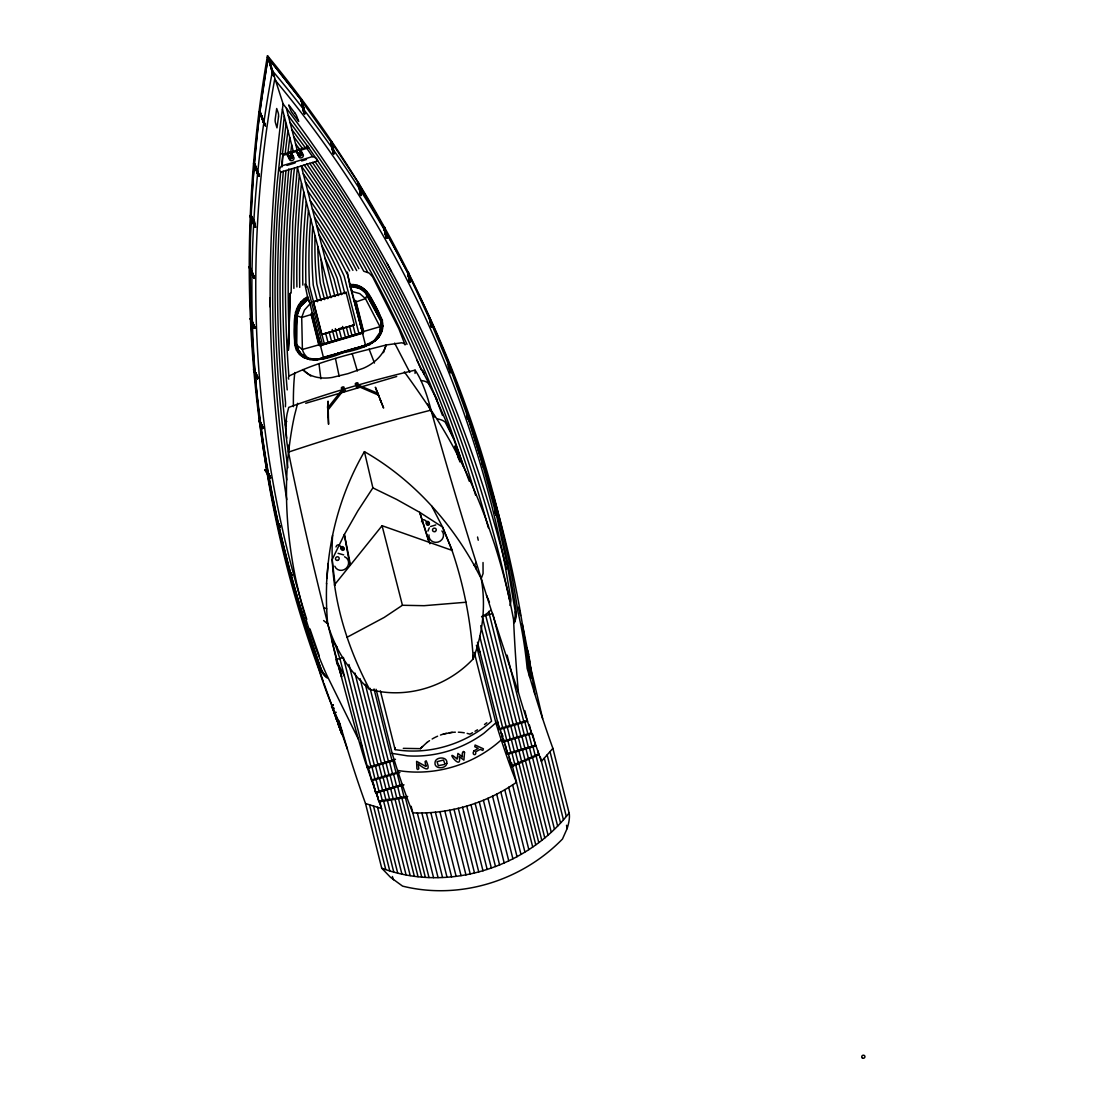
<?xml version="1.0" encoding="UTF-8"?>
<svg xmlns="http://www.w3.org/2000/svg" width="1114" height="1114" viewBox="0 0 1114 1114"><rect width="100%" height="100%" fill="white"/><g stroke="black" fill="none" stroke-linecap="round" stroke-linejoin="round"><path stroke-width="1.5" d="M347.345 272.136L349.601 284.432L353.625 284.599L353.82 286.911L360.323 288.749L365.225 292.62L381.016 321.319L379.846 334.13M258.211 175.594C258.754 174.452 260.634 177.92 258.211 175.594L254.34 163.897L258.838 174.94M291.91 575.13C285.198 564.631 295.488 583.054 290.03 571.844M322.517 344.867L307.561 286.785L304.86 284.084L307.548 296.825C290.294 305.765 294.75 328.059 294.639 343.753C298.524 367.592 327.781 359.321 343.001 352.72C359.989 349.573 389.622 341.344 381.461 318.186C373.747 306.642 370.6 286.187 353.625 284.599M370.14 344.532C357.664 347.345 338.21 352.344 326.653 357.761M415.062 373.413L415.09 370.154C373.301 379.971 329.034 392.782 288.721 407.39L287.189 413.405A134.905 57.775 58.4 0 0 288.484 452.103A294.124 183.281 73.3 0 0 296.435 582.302L300.933 601.282A294.124 183.281 73.3 0 0 326.639 674.806A294.124 1.601 63.7 0 0 358.457 739.32A98.046 8.564 73.6 0 0 365.448 762.366L381.517 808.499L365.517 803.542A132.357 11.558 73.6 0 1 347.401 749.137A1421.589 1277.02 -26.7 0 1 336.484 717.221M369.611 343.669L359.432 347.095L359.53 348.055M288.192 349.239L289.167 320.386L288.331 350.256L290.211 293.372L289.111 304.999M288.331 350.256L290.211 293.372M481.22 578.598L474.16 565.244A285.198 238.354 74.2 0 0 431.745 506.09A285.17 238.34 74.2 0 0 364.417 451.643A285.17 261.943 72.8 0 0 332.599 535.291C329.062 588.958 344.727 642.207 369.57 689.343A98.046 88.493 -27 0 0 473.269 658.806A196.078 162.95 -23.9 0 0 481.22 578.598L483.072 573.543L483.03 562.514M327.056 677.785L327.056 677.785A24.508 23.004 -30.2 0 1 320.261 669.486C248.338 474.341 231.628 260.286 267.499 55.7C398.436 214.278 485.189 408.49 516.255 611.767A24.508 23.004 -30.2 0 1 514.459 622.587L514.459 622.587M267.43 57.385C269.268 60.852 268.488 54.892 267.792 59.724C232.673 262.974 249.842 475.441 321.194 669.222A24.508 23.004 -30.2 0 0 327.293 677.646A24.508 23.297 -31.9 0 1 321.097 669.027A1323.557 1227.614 -29 0 1 259.896 111.233L267.973 57.705L267.499 55.7M315.025 235.667L314.97 237.714A441.186 408.699 -28.9 0 0 316.808 284.07L321.083 300.655M285.421 406.763L285.56 402.822M531.016 674.75L531.35 677.869L530.027 669.723L532.297 678.816L531.113 674.847M530.905 674.012L531.684 674.75L528.941 661.744L530.431 665.991L529.61 663.011L530.083 669.723M495.772 514.529C493.084 506.814 499.211 513.972 496.05 514.891C495.465 508.694 494.574 513.54 496.733 514.376M327.613 406.875L328.045 401.151L328.56 424.281L327.613 406.875L328.143 410.996M281.369 153.635L282.886 154.345L306.225 147.48L312.505 156.587A3.927 1.142 23.1 0 1 316.585 158.648L317.741 160.903L297.382 167.17L312.672 226.518L312.449 230.835A490.202 454.108 -28.9 0 0 313.257 285.114L317.532 301.713M333.016 153.078L331.499 141.506C334.534 145.669 333.17 158.773 333.949 152.841M333.963 153.064L331.512 141.589M360.323 288.749L360.992 286.785M409.618 281.717C412.946 284.07 402.753 257.696 410.565 281.48M315.791 360.212C334.896 351.829 363.275 351.063 379.345 336.484M450.376 372.146C446.853 360.212 451.63 365.81 451.128 372.438C447.48 356.842 446.491 367.62 451.254 371.811M288.777 168.91L285.073 214.278A1303.951 1207.938 -28.9 0 0 287.217 389.9M326.486 583.917L328.157 563.447M285.964 170.526L282.538 211.757A1323.557 1226.096 -28.9 0 0 285.518 402.293M312.505 156.587L281.633 165.916L282.107 166.849L282.886 154.345L281.633 165.916A3.927 1.546 -53.3 0 0 279.517 169.829L280.672 172.085L277.762 206.772A1392.18 1289.678 -28.9 0 0 287.885 467.741M283.318 171.305L280.157 209.265A1357.869 1257.887 -28.9 0 0 286.758 438.178M253.449 277.261L249.258 266.956C264.185 301.309 239.607 244.551 254.27 277.163M305.013 623.158C307.436 623.756 301.407 618.521 305.737 622.517M308.453 210.184L308.355 211.131A686.294 635.76 -28.9 0 0 306.016 287.245M299.387 174.94L298.942 179.298A1176.495 1089.868 -28.9 0 0 293.887 288.387M306.28 201.773L306.099 203.556A784.326 726.579 -28.9 0 0 302.827 285.1M476.068 568.836L476.249 567.012M301.504 183.169L301.142 186.72A980.417 908.23 -28.9 0 0 296.895 286.939M303.788 192.095L303.509 194.797A882.372 817.398 -28.9 0 0 299.708 287.384M284.307 116.343L277.149 183.406A1421.589 1316.929 -28.9 0 0 286.744 479.939M294.472 168.019L293.692 174.675A1264.724 1171.608 -28.9 0 0 288.888 327.516M290.838 151.713L291.659 144.904M291.576 168.882L291.227 171.779A1284.345 1189.78 -28.9 0 0 288.846 375.683M409.952 276.885A1274.527 1173.432 -33.5 0 0 272.484 70.878L283.123 103.908C271.983 184.729 267.931 266.511 271.301 348.041A1470.619 1362.338 -28.9 0 0 286.771 499.629M282.427 154.024L286.117 123.389M285.184 153.426L287.941 130.505M288.011 152.228L289.779 137.635M483.741 466.195C481.749 468.047 485.732 462.199 481.902 461.99L495.298 511.535L496.231 511.27M256.986 378.189C261.219 381.461 246.5 356.814 257.877 377.883M360.337 194.309C364.125 202.581 354.043 165.708 361.284 194.365L359.181 184.158L360.393 194.644L358.638 184.562M340.466 729.879L341.928 734.474L340.703 730.603M253.644 163.507L253.505 163.549M250.316 215.378L250.163 215.42M254.438 226.142L250.998 215.768L255.371 225.891L255.009 227.089L255.844 227.061L254.438 226.142L250.747 216.102L254.479 226.253L250.789 216.255M254.173 328.212L250.525 318.52L254.995 327.697L254.103 328.115L250.399 318.646M251.012 318.869L254.939 328.157L250.511 319.091M257.933 378.231L254.243 369.973M300.78 99.425L268.056 57.886L272.944 74.694L273.515 73.997L272.944 74.694M301.253 100.302L304.735 113.168L301.56 99.8L303.899 113.127L305.111 113.781L304.456 114.296L301.88 100.023L304.818 112.946M267.165 472.155C279.057 492.708 254.076 453.927 270.479 477.433M279.948 526.964C278.319 524.346 274.74 517.258 280.101 526.518M384.678 227.298L383.745 227.576L386.266 238.145L384.511 227.27L386.725 238.285L383.87 227.451L357.97 183.671L358.764 183.434L330.496 140.573M305.668 623.241L304.484 620.916L305.877 622.712M449.137 365.684C453.106 386.753 446.352 350.743 451.323 372.146M467.685 418.975L466.933 413.071L468.59 418.641L467.657 418.864L468.562 418.53L467.267 413.141M482.808 462.032L482.78 466.279L482.39 461.725L483.379 465.777M294.862 315.889L296.463 315.61L298.232 309.107L302.145 303.175L308.021 298.468L307.548 296.825L310.165 303.927L308.021 298.468M264.338 124.712L265.285 124.545L264.352 124.824L259.896 112.068L265.271 124.782M274.253 75.557L273.417 75.919M528.259 653.584C525.905 655.116 530.891 658.889 528.245 655.798C530.543 654.141 525.683 650.701 528.259 653.584L526.337 654.113M315.986 359.14C291.005 360.95 294.834 332.125 296.101 315.61L299.638 305.835L307.896 298.051L308.272 299.206L300.529 306.517L297.02 315.749L296.742 345.089L298.246 349.726L301.156 353.792L305.306 356.786L304.011 357.719M337.264 721.552L336.888 719.923M383.091 325.734C380.361 325.483 378.788 332.32 382.005 331.276M322.169 359.237L322.002 358.151L326.597 356.814M431.034 326.444C434.279 329.382 425.2 305.417 431.967 326.207M506.578 563.294C508.304 565.174 505.547 558.017 507.538 563.211L507.218 561.372L507.511 563.447M357.469 285.393L357.218 287.523M254.103 328.115L254.995 327.697M304.289 113.363L301.852 99.954L304.721 112.611M262.152 428.041C266.302 431.981 252.906 409.437 263.071 427.873L259.924 421.162M363.108 290.35L364.111 288.763M427.943 531.086L429.294 527.813M297.661 403.282L294.583 415.271A147.062 31.011 89.9 0 0 289.543 444.402L288.484 452.103A441.186 44.295 75.2 0 0 319.69 591.59L331.986 640.787A73.524 9.942 79.6 0 0 336.776 660.56M343.001 352.72L343.07 351.954M531.378 673.886L529.902 666.84L530.055 669.667M291.812 574.796L291.046 575.395M289.264 298.942L290.113 296.421M309.595 359.697L310.305 358.583L316.139 359.056M394.969 747.633L395.122 749.611C429.475 755.236 465.513 744.11 491.553 721.204L474.299 652.4M381.016 321.319L382.548 320.233M383.481 352.637L386.112 345.006L401.611 342.792A10.778 4.372 -14.2 0 1 405.078 344.894L398.868 328.825L372.647 276.913L369.249 273.125L363.763 271.217A1176.495 1089.868 -28.9 0 0 305.765 177.279L303.259 173.714M425.715 766.362L425.116 761.489L426.189 760.806C431.271 771.974 425.729 770.122 418.223 763.939L418.822 768.757L417.834 769.523L416.914 768.869L416.594 761.322L425.715 766.362L426.189 765.304M410.732 278.416A1274.527 1173.432 -33.5 0 1 518.01 612.046A156.433 53.556 85.7 0 1 527.145 668.414L534.776 693.938A132.357 11.558 73.6 0 0 552.892 748.357L569.115 813.025A19.606 6.503 -69.5 0 1 567.096 828.635L562.473 839.023A156.865 141.589 -27 0 1 402.572 886.117L390.499 877.303L381.74 868.224L365.517 803.542M262.25 428.375L259.353 421.496L263.085 428.222M289.682 572.387L291.882 575.242M467.755 419.073L467.351 413.28M365.225 292.62L366.715 291.227M254.452 225.905C259.019 224.29 242.504 203.194 254.646 226.421M474.258 565.397L476.138 562.459M375.293 341.009L374.332 340.397L380.723 331.262L381.768 326.054L381.253 320.916L365.74 291.896L360.504 287.844L349.949 285.671L349.601 284.432L362.482 332.501L320.331 344.867A1.476 1.323 -27 0 1 319.815 344.602L302.395 349.448L296.742 345.089L294.653 344.964M382.965 326.291L381.601 326.207M387.073 237.616L386.182 237.7L383.884 227.367M312.561 313.925L320.428 344.88L312.254 314.427A1.476 1.323 -27 0 1 312.561 313.925L312.254 312.839A1.476 1.323 -27 0 0 311.168 314.552L301.713 317.462L296.463 315.61M364.417 451.643L372.884 487.876L357.859 510.853L344.351 534.525L332.125 559.646L335.203 585.323M528.217 652.79L526.922 648.056L527.674 652.219M334.381 585.003L382.074 525.711L452.006 550.358C463.939 585.379 470.944 621.891 473.269 658.806L472.963 655.366M328.003 409.966L342.931 391M327.753 407.905L342.388 389.454M259.729 112.611L264.464 125.019L260.3 112.277M272.679 74.039L273.557 75.641M265.09 125.562L265.522 126.3M552.892 748.357L541.418 761.391L525.362 715.258A98.046 8.564 73.6 0 1 518.372 692.212A441.186 32.71 72 0 1 486.498 595.266L471.292 546.932A441.186 32.71 72 0 1 431.034 410.119A134.905 36.442 87.8 0 0 415.09 370.154M381.74 868.224C447.605 892.787 526.17 867.82 569.115 813.025M374.596 340.438C380.069 335.551 383.188 328.003 381.489 320.721M368.734 294.138L367.174 294.945L365.489 298.649L354.92 302.312L356.034 301.337A1.476 1.323 -27 0 0 354.308 300.46L354.92 302.312M426.996 742.425L420.354 748.65L403.31 748.357M479.939 652.177L476.402 645.243L495.869 722.861L483.894 733.304A107.849 97.336 -27 0 1 407.376 755.835L392.17 753.398L376.086 689.288M501.244 739.877C473.561 764.97 434.446 776.709 397.545 770.428M260.147 112.653L265.035 125.074M331.331 141.868L333.03 153.189M257 378.064L253.741 370.182L257.891 378.342M449.596 365.782L451.128 372.438M506.884 563.754L507.107 561.609M484.493 724.518L486.804 722.763M299.471 354.447L301.156 353.792M267.652 56.814L268.613 58.569M307.77 297.633L299.262 305.612L295.697 315.666C297.563 329.02 289.25 349.114 304.498 357.148C311.433 360.504 319.509 359.878 326.541 357.176M307.645 297.215L298.886 305.403L295.28 315.749C295.349 330.412 289.32 355.436 309.734 359.349C321.403 361.563 331.888 354.6 342.917 352.149C353.5 348.25 365.684 347.763 374.791 340.578C391.056 327.307 375.529 307.729 367.954 294.416C364.431 288.011 356.884 284.975 349.824 285.254M308.146 298.844L300.279 306.294L296.784 315.652C296.923 329.841 290.058 355.115 310.43 358.583M466.112 602.228L424.058 605.696L402.433 605.264L384.219 617.421L346.941 637.333M258.963 175.873L254.758 164.19L259.116 175.288M392.17 753.398A98.046 8.564 73.6 0 0 412.793 812.858C449.499 814.362 486.331 803.208 516.492 782.307A98.046 8.564 73.6 0 1 495.869 722.861M430.575 526.518L435.783 524.931M472.475 732.734L469.955 734.182A44.114 39.617 -26.5 0 0 467.156 733.402M474.996 731.271L477.502 729.823M296.268 350.088L298.246 349.726M310.778 376.045L302.785 369.556A34.311 23.979 -18.3 0 0 332.139 377.465L347.93 373.663L363.303 368.288A34.311 24.104 -23.6 0 0 386.112 345.006C353.486 353.375 319.621 360.894 289.431 375.836A10.778 4.372 -14.2 0 0 288.805 379.136M361.047 194.769L359.056 184.047M538.591 753.997L538.981 754.749L511.786 766.669L511.396 765.917L538.591 753.997L537.756 750.683M333.211 152.66L331.178 141.269L333.532 153.467M304.428 113.461L301.783 100.344M331.638 705.218C336.4 714.854 328.365 704.452 333.17 704.73M331.735 705.663L333.267 705.176M332.682 708.295L334.311 708.253M334.214 712.668L336.247 712.306M338.684 725.632L337.361 721.05L338.753 720.619M337.458 721.705L338.865 721.259M339.895 723.738L338.364 724.184L339.686 723.237M338.364 723.78L339.826 723.515L347.401 749.137M338.405 724.518L339.798 724.086M338.461 724.963L339.854 724.532M338.503 725.158L339.909 724.713M286.98 165.387L295.113 162.936M301.615 160.973L306.489 159.497M334.799 355.185C345.66 350.673 358.652 348.905 369.959 344.24C392.657 332.125 378.857 310.486 368.33 294.263C364.682 287.704 356.967 284.557 349.699 284.836M342.917 351.982L322.002 358.374L315.916 359.307M259.061 111.706L259.242 111.748M283.374 155.292L296.7 151.365M300.042 150.376L306.698 148.413L306.225 147.48A3.927 1.239 -72.5 0 1 307.784 145.906L308.745 147.786M280.672 172.085L297.382 167.17L292.745 221.951L291.116 293.107M358.443 183.197L383.648 227.395L407.529 272.596L408.462 272.317M249.076 267.249L250.009 266.97L254.354 277.386L249.842 266.942M409.813 281.174L407.835 272.192L429.28 318.646M250.218 318.938L251.151 318.66M313.34 301.783L346.217 292.522L313.34 301.783L321.64 334.492L354.322 324.856L346.022 292.147M338.656 328.811L341.566 327.948M349.949 285.671L352.052 291.478L359.808 293.65L365.489 298.649L379.958 326.708L363.61 331.512A1.476 1.323 -27 0 1 362.523 333.225L320.47 345.618A1.476 1.323 -27 0 1 318.743 344.727L311.168 314.552L312.672 314.245M253.602 370.391L254.424 369.932M430.213 318.367L429.182 318.465L448.97 365.657L449.903 365.378M322.043 358.151L364.041 345.744L364.222 346.83M259.2 421.538L260.147 421.273M267.04 472.28L267.973 472.016M450.502 371.811L449.207 365.295L466.543 413.517L467.49 413.238M277.08 522.536L278.013 522.257M482.933 461.906L482 462.185L466.543 413.517M507.343 561.247L506.41 561.526L495.66 511.215M289.306 572.22L290.253 571.942M506.856 562.904L506.717 561.108L515.322 612.032A24.508 23.004 -30.2 0 1 514.181 622.601A24.508 23.283 -31.9 0 0 515.225 611.851M303.718 621.222L304.651 620.944M492.75 613.48L482.209 616.585L509.711 725.66M395.47 759.302L367.355 767.588L367.745 768.34L394.189 760.542M499.169 728.765L527.27 720.48L527.66 721.231L499.545 729.517L477.46 642.277M398.366 772.044L371.435 779.967L371.825 780.719L399.926 772.448M503.25 741.144L531.35 732.873L531.726 733.625L503.625 741.896L500.353 729.656M372.271 779.424L375.515 792.36L402.446 784.423M507.316 753.537L535.43 745.252L535.806 746.004L507.706 754.289L503.779 739.418M404.006 784.827L375.905 793.112L375.515 792.36M305.737 403.282L396.695 376.49M359.474 347.122L351.147 349.476L351.244 350.339M529.025 667.592L530.612 667.161M528.44 670.141L530.612 669.639M530.139 670.67L531.044 670.725M528.997 673.984L530.793 673.636M443.302 734.098L452.256 732.358M268.363 58.638L267.68 56.87M331.164 141.924L333.657 153.44M384.121 227.757L386.474 238.271L384.539 227.34M376.713 793.238L378.69 801.105L407.696 796.454M406.373 797.485L379.066 801.857L378.69 801.105M295.391 312.254L297.633 312.519M338.071 553.324L343.711 554.897M353.82 286.911L350.325 286.813L350.005 285.546M350.2 286.465C356.828 286.117 363.888 288.916 367.174 294.945L381.085 321.124L381.517 326.36M350.075 286.075C356.814 285.769 364.013 288.623 367.355 294.764M409.673 281.828C407.668 273.626 406.387 265.16 410.551 281.605M304.178 621.417C307.868 626.806 301.574 617.741 304.944 622.81M420.897 380.515L423.738 380.974A19.606 8.271 -14.1 0 1 428.904 384.205L437.398 400.608L433.917 393.284M296.616 308.662L298.831 309.441M320.372 344.783L320.762 346.175M273.222 73.803L274.03 75.306M330.997 141.882L333.406 153.467L331.095 141.297L333.058 152.841M466.836 413.67L467.964 419.198L466.724 413.238M259.506 421.691L262.695 428.528M495.8 514.64L495.438 511.493L496.635 514.153M323.701 607.603L326.736 608.857M357.789 384.887L377.632 393.214M358.346 386.433L378.426 395.108M372.884 487.876L396.64 499.434L419.686 512.329L442.592 527.103L452.395 550.803M298.51 305.222L300.529 306.517M354.725 301.852L362.482 332.501L363.61 331.512L356.034 301.337M336.86 720.006C335.258 717.221 329.117 696.013 336.205 718.836M258.267 175.692L254.089 164.301L259.019 175.636M431.062 326.555L430.074 318.409M253.393 277.497L249.202 267.123L254.298 277.623M305.139 356.759L300.961 353.751L298.023 349.643L296.519 344.964M323.617 620.568L327.697 623.826A196.078 162.95 -23.9 0 0 369.57 689.343M474.23 565.355L476.249 567.012M301.017 302.033L302.576 303.704M254.243 327.558L254.841 328.24L250.678 319.119L254.493 328.365M268.223 56.856L268.85 58.053M506.773 563.712L506.536 561.4L506.605 563.183M249.244 267.276L253.769 277.901M304.526 621.069L305.89 622.823M267.973 57.705L300.543 99.257L330.259 140.935M304.359 620.804L305.64 622.461M340.132 728.709L340.522 730.659L339.269 727.289M293.706 136.632L302.367 148.329M290.086 122.512L309.413 148.691L335.23 186.595A1392.18 1289.678 -28.9 0 1 488.336 527.771M291.896 129.558L305.041 147.354M295.572 143.831L299.485 149.137M283.123 103.908C331.61 167.56 374.165 235.653 410.105 307.144A1470.619 1362.338 -28.9 0 1 506.633 569.226M288.275 115.522L312.101 147.939A1421.589 1316.929 -28.9 0 1 509.906 601.323M304.08 164.928L305.918 167.434A1264.724 1171.608 -28.9 0 1 407 344.351M304.414 621.306L305.765 623.158M404.34 371.853L410.927 381.002A147.062 6.545 57.6 0 1 426.829 403.964L431.034 410.119A294.124 140.475 73.8 0 1 488.28 525.794L494.532 544.259A294.124 140.475 73.8 0 1 513.582 619.732A294.124 48.807 83.7 0 0 518.372 692.212M367.801 272.359C347.833 235.541 325.483 200.019 301.24 165.875L305.375 181.958L307.436 184.868A980.417 908.23 -28.9 0 1 358.889 268.683M305.375 181.958L307.659 190.828L309.26 193.098A882.372 817.398 -28.9 0 1 356.675 270.605M310.165 200.52L311.238 202.038A784.326 726.579 -28.9 0 1 352.915 270.34M312.352 208.972L312.909 209.794A686.294 635.76 -28.9 0 1 349.615 270.925M304.108 620.777L305.278 622.461M315.095 161.683L334.381 190.021A1357.869 1257.887 -28.9 0 1 475.567 495.131M312.449 162.463L333.532 193.46A1323.557 1226.096 -28.9 0 1 463.368 466.362M309.706 163.271L332.557 196.983A1303.951 1207.938 -28.9 0 1 442.523 415.48M306.642 163.619L331.596 200.534A1284.345 1189.78 -28.9 0 1 421.273 369.89M304.025 620.818L305.166 622.517M337.055 720.535L335.829 716.901L335.996 718.126M339.004 726.551L338.419 723.961M305.069 622.601L303.955 620.874L304.985 622.698M305.306 623.325L303.941 621.334M307.659 190.828L316.585 225.362L318.841 228.955A490.202 454.108 -28.9 0 1 344.115 276.021L359.056 334.103M337.194 721.468L335.941 717.945M318.938 234.511L319.969 236.252A441.186 408.699 -28.9 0 1 340.578 277.066L344.853 293.664M303.885 621.264L304.958 623.046M291.381 574.643L289.543 571.858M304.066 299.206L305.236 301.281M429.405 407.961L434.502 417.068M290.072 572.22L291.812 575.353M291.729 575.437L290.016 572.29L291.617 575.506M418.558 363.651L430.046 385.653M338.656 724.629L339.185 727.038M291.046 574.838L289.487 571.928L290.991 574.935M321.709 245.261L323.116 247.893A392.17 363.289 -28.9 0 1 337.166 278.068L341.441 294.667M387.115 263.364L391.376 271.384M277.72 522.118L279.893 526.24M394.648 343.126L409.827 372.341M341.664 733.708L341.552 732.831M431.745 506.09L442.592 527.103L452.006 550.358M291.492 575.548L289.863 572.387L291.367 575.548M267.917 56.786L268.794 58.401M267.485 57.037L268.237 58.638M273.905 75.501L272.972 73.816L273.793 75.571M272.61 74.276L273.32 75.613M469.259 481.234L453.37 438.136L445.224 422.15A29.41 12.393 -14.1 0 0 437.468 418.892M354.614 301.532A1.476 1.323 -27 0 1 355.129 301.797L362.691 331.972A1.476 1.323 -27 0 1 362.37 332.473L362.816 333.796M354.322 324.856L321.64 334.492M501.077 732.525L502.999 736.284M505.157 744.904L507.343 752.841M509.237 757.297L511.786 766.669M277.832 522.55L280.032 526.866M367.745 768.34L344.407 676.156L338.656 664.877L341.692 676.839A73.524 9.942 79.6 0 1 337.18 662.078M369.277 771.348L369.653 772.099M373.357 783.727L375.543 791.664M377.437 796.12L377.813 796.872M424.086 373.747L422.373 370.321L424.197 374.081M277.47 522.09L279.53 526.198M277.386 522.132L279.405 526.24M360.518 743.261L362.022 746.324M279.851 527.033L277.706 522.675L279.725 527.075M270.437 477.781L267.68 471.863C276.662 489.909 261.901 460.277 269.685 477.948M279.308 526.309L277.316 522.188L279.224 526.407M325.079 258.351L325.483 259.2A343.14 317.88 -28.9 0 1 333.949 279.015L338.224 295.614M270.368 477.878L267.736 472.364L270.27 477.962M270.131 477.154L267.597 471.835L270.006 477.154M277.539 522.731L279.363 527.033M259.854 421.12L262.681 427.609M270.159 478.017L267.416 472.461L269.797 478.017M269.672 477.321L267.276 471.932L269.88 477.182M334.576 713.712L334.743 714.394M331.791 706.039L331.958 706.722M254.396 370.168L257.933 377.994L254.396 370.252M259.966 421.552L263.015 428.333L259.91 421.621M267.346 471.876L269.769 477.238M251.026 318.785L255.022 327.92M257.599 377.702L254.159 369.945L257.473 377.688M254.298 370.475L257.807 378.44M259.437 421.189L262.333 427.734M259.841 421.677L262.82 428.486M435.616 397.364L453.37 438.136M250.928 318.562L254.828 327.516M254.229 370.53L257.71 378.509M259.381 421.259L262.236 427.818M254.187 277.08L249.787 266.873L254.089 277.01M253.978 369.945L257.348 377.716L253.908 369.987M257.599 378.565L254.145 370.572L257.473 378.593M339.004 725.59L340.23 729.614L340.118 728.709M379.902 399.035L383.606 408.058L375.362 387.212L381.141 401.889M254.229 277.72L249.773 267.332L254.131 277.804M262.18 427.929L259.353 421.329L262.333 428.458M253.978 276.982L249.466 266.803L253.616 277.066M254.479 327.446L250.692 318.479L254.354 327.488M377.242 392.267L378.83 396.055M254.02 277.873L249.62 267.416L253.895 277.901M340.745 730.589L341.761 733.541M482.139 462.143L482.849 466.501M249.313 266.887L253.519 277.149M250.358 318.729L254.076 328.003M265.216 124.893L260.077 112.054L265.146 124.991M255.329 225.78L251.374 215.907L255.259 225.682M251.179 215.768L255.162 225.613M255.357 226.128L251.402 216.158L255.301 226.239M264.7 124.253L259.896 112.068L264.589 124.308M259.116 175.399L254.744 164.273L259.089 175.525M264.923 125.116L259.687 112.222L264.561 125.088M251.318 216.297L255.231 226.337M254.66 163.967L258.935 174.995M254.8 225.571L250.998 215.768L254.688 225.627M369.096 349.1L374.485 363.025M259.743 112.152L264.491 124.378M258.824 175.789L254.312 164.524L258.462 175.817M255.12 226.407L251.249 216.353L255.009 226.462M333.17 709.785L334.409 713.642M250.845 215.865L254.591 225.696M250.789 215.935L254.507 225.794M258.462 174.968L254.187 163.995M254.173 164.44L258.351 175.775M357.51 384.121L358.638 387.199M254.131 164.064L258.17 175.483M342.123 388.675A1.476 0.808 -19.2 0 0 344.115 387.366A1.476 0.808 -19.2 0 0 341.901 387.282A1.476 0.808 -19.2 0 0 342.123 388.675L343.196 391.766M273.445 73.649L272.484 70.878A1274.527 1175.228 -28.5 0 0 319.217 670.6A245.108 121.788 60.5 0 0 339.77 723.613M309.971 628.937L319.245 655.742M392.365 876.481L393.493 879.768M340.926 731.856L340.55 730.589M459.873 461.92L454.735 446.129L458.717 458.94M429.851 543.785L419.686 512.329L428.779 541.669M481.902 461.99L466.919 413.197L467.81 418.418M337.361 721.05L337.514 722.053M352.205 353.625L357.329 370.976M268.808 57.942L273.571 74.22M268.516 57.747L273.417 74.554M273.195 74.68L268.279 57.761L273.069 74.694M402.433 605.264L382.074 525.711M493.168 615.081L520.238 722.554M485.718 615.541L513.22 724.629M480.761 625.636L506.188 726.69M362.635 333.058L347.679 274.977A588.248 544.941 -28.9 0 0 314.552 217.495M352.971 325.191L355.533 335.147M349.559 326.193L352.121 336.15M346.343 327.14L348.905 337.096M286.451 108.434L297.062 149.652M316.585 225.362L334.91 296.547M342.597 326.444L345.591 338.071M282.469 109.228L293.163 150.78M312.672 226.518L330.997 297.703M339.116 329.257L341.678 339.227M327.683 298.719L323.422 282.12A343.14 317.88 -28.9 0 1 321.222 260.453L321.166 259.506M335.384 328.588L338.364 340.202M324.55 299.638L320.275 283.04A392.17 363.289 -28.9 0 1 317.866 249.452L317.81 246.473M332.237 329.507L335.23 341.135M329.201 332.195L331.763 342.151M325.65 333.239L328.212 343.196M324.453 344.296L309.497 286.214A588.248 544.941 -28.9 0 1 310.639 218.636M348.961 664.459L374.388 765.513M344.407 676.156L339.867 658.513A1323.557 1226.096 -28.9 0 1 335.022 643.711M337.305 664.626L336.024 659.641L343.377 657.469L370.878 766.557M550.024 751.616L566.246 816.284M547.155 754.874L563.378 819.556M544.286 758.133L560.509 822.814M540.346 757.088L557.641 826.073M532.673 734.279L535.43 745.252M529.387 725.033L531.35 732.873M524.805 710.676L527.27 720.48M535.945 755.362L554.424 829.039M532.84 746.115L535.193 755.487M528.774 733.75L531.921 746.283M524.694 721.357L527.841 733.903M523.761 721.524L507.107 655.143M532.283 756.49L551.207 832.005M529.373 747.299L531.796 756.977M525.251 734.78L528.398 747.327M521.171 722.401L524.318 734.934M528.607 757.617L548.004 834.971M525.892 748.483L528.398 758.467M521.742 735.811L524.889 748.357M517.662 723.432L520.809 735.978M516.729 723.585L488.656 611.419M525.321 760.347L544.788 837.937M522.285 749.151L525 759.957M518.233 736.855L521.38 749.388M514.153 724.462L517.3 737.008M521.965 761.266L541.752 840.207M518.804 750.335L521.603 761.447M514.71 737.886L517.857 750.432M510.644 725.506L513.777 738.039M518.609 762.199L538.744 842.463M515.336 751.504L518.205 762.937M511.201 738.916L514.348 751.463M507.121 726.537L510.268 739.083M515.322 763.396L535.723 844.732M511.855 752.674L514.793 764.427M507.692 739.947L510.839 752.493M503.612 727.567L506.759 740.114M479.73 636.303L502.679 727.734M511.563 762.686L532.701 846.988M508.249 753.37L511.396 765.917M501.467 733.277L503.625 741.896M497.387 720.897L499.545 729.517M512.579 784.757L528.83 849.606M508.666 787.194L524.903 851.959M504.753 789.645L520.976 854.327M500.84 792.096L517.035 856.694M496.677 794.087L512.9 858.824M492.513 796.078L508.736 860.788M487.974 798.251L504.182 862.918M483.406 800.339L499.629 865.063M362.523 333.225L365.865 346.551M479.243 801.815L495.479 866.525M475.107 803.278L491.33 867.973M470.957 804.74L487.18 869.435M466.794 806.216L483.016 870.883M462.533 807.232L478.755 871.914M458.272 808.235L474.494 872.93M454.011 809.251L470.233 873.947M449.736 810.254L465.972 874.977M444.82 810.964L461.043 875.632M439.891 811.577L456.113 876.286M323.812 358.945L309.998 303.871L304.401 310.096L301.713 317.462L302.395 349.448A18.59 16.78 -27.4 0 0 310.5 359.516M435.379 812.148L451.602 876.871M430.839 812.705L447.048 877.303M426.328 812.747L442.55 877.428M421.816 812.788L438.053 877.554M417.304 812.816L433.569 877.665M411.15 806.313L429.001 877.54M380.389 690.875L395.122 749.611M405.371 797.582L425.339 877.233M401.124 785.286L404.076 797.039M396.96 772.573L400.107 785.105M392.88 760.18L396.027 772.726M401.555 796.677L421.691 876.941M374.039 688.967L391.947 760.347M397.573 786.192L400.441 797.624M393.451 773.603L396.598 786.15M389.371 761.224L392.518 773.757M398.227 797.721L418.029 876.648M370.099 688.327L388.438 761.377M394.036 787.083L396.821 798.209M389.942 774.634L393.089 787.18M385.862 762.255L389.009 774.801M394.899 798.766L414.366 876.356M365.322 684.344L384.929 762.408M390.485 787.988L393.186 798.78M386.419 775.678L389.566 788.211M382.353 763.285L385.486 775.831M391.195 799.796L410.203 875.562M381.406 763.452L360.142 678.705M387.059 789.38L389.566 799.365M382.91 776.709L386.057 789.255M378.83 764.329L381.977 776.862M387.115 799.253L406.039 874.769M354.948 673.051L377.897 764.483M383.508 790.258L385.945 799.949M379.401 777.739L382.548 790.286M375.321 765.36L378.468 777.906M383.411 800.298L401.889 873.975M379.958 791.149L382.311 800.52M375.891 778.783L379.025 791.316M371.811 766.39L374.945 778.937M379.707 801.314L397.726 873.181M367.829 765.596L371.825 780.719M377.507 807.26L393.729 871.928M373.51 806.021L389.733 870.702M369.528 804.781L385.736 869.463M384.455 227.2L387.087 237.964M386.92 237.435L384.219 227.117L386.558 237.379M408.295 272.289L410.105 282.009M449.764 365.503L451.337 372.02M410.398 281.174L408.239 272.22L410.3 281.118M387.031 238.076L384.497 227.59L386.948 238.173M449.722 365.657L451.281 372.257M529.832 664.041L542.629 718.586M431.898 326.541L429.837 318.2L431.536 325.873M449.68 365.267L451.212 372.354M408.086 272.15L410.175 281.09L408.002 272.136M431.814 326.639L429.976 318.729L431.466 326.778M468.395 418.349L467.031 413.057L468.033 418.307M301.727 99.842L304.623 112.542M431.41 325.887L429.67 318.2L431.285 325.929M384.205 227.771L386.6 238.299M301.643 99.814L304.261 112.472M451.003 372.508L449.332 365.824L450.641 372.508M407.919 272.15L409.924 281.118M383.926 227.284L386.252 237.588M482.766 461.864L483.727 466.32M467.309 413.531L468.521 418.989M477.544 537.018L478.24 540.206M483.685 466.432L482.71 461.809L483.601 466.529M407.752 272.693L409.757 281.912M304.54 113.322L301.713 100.399L304.414 113.363M301.393 99.856L304.136 112.514M450.836 371.644L449.443 365.183L450.71 371.672M429.517 318.298L431.048 326.207M407.766 272.248L409.715 281.271M331.457 141.757L333.935 153.189M407.71 272.317L409.646 281.369M304.038 112.584L301.323 99.912L303.941 112.667M431.341 326.764L429.503 318.743M409.604 281.48L407.668 272.387L409.604 281.605M333.81 152.646L331.415 141.367L333.699 152.59M496.552 514.083L495.939 511.117L496.454 514.014M303.885 112.779L301.226 100.051L303.857 112.89M335.481 358.541L339.185 376.323M482.627 462.31L483.504 466.613M466.85 413.113L467.922 418.349M449.276 365.239L450.599 371.728M468.214 419.198L467.1 413.698L468.089 419.212M449.193 365.754L450.543 372.452M359.126 184.088L361.228 194.602M496.719 514.501L496.106 511.396L496.524 514.807M350.242 563.795L344.351 534.525L349.81 564.937M483.392 466.669L482.376 462.352L483.03 466.655M330.942 141.381L333.128 152.743M360.811 194.853L358.805 184.019L360.685 194.839M466.696 413.308L467.671 418.627M327.795 414.756L328.296 417.458M566.511 825.279L567.096 828.635M507.176 561.205L507.497 563.099M482.306 461.767L483.016 465.861M495.605 511.131L496.078 514.027M482.237 461.823L482.794 466.153M482.223 462.282L482.933 466.585M496.412 514.877L495.925 511.674L496.05 514.891M495.967 514.097L495.535 511.187L495.883 514.181M506.967 561.066L507.232 562.876M318.98 363.86L320.888 378.802M495.591 511.688L495.939 514.821M495.521 511.646L495.855 514.752M507.037 561.665L507.009 563.781M506.647 561.164L506.759 562.974M506.592 561.233L506.675 563.071M506.633 561.623L506.578 563.419M270.089 297.828L270.27 307.06M293.4 406.638L293.372 403.783A98.046 16.961 84.6 0 1 294.82 372.522M428.472 522.563A1.476 1.379 -17.6 0 1 429.155 524.652A1.476 1.379 -17.6 0 1 426.829 524.819A1.476 1.379 -17.6 0 1 427.344 522.647M342.485 547.628A1.476 1.365 -41.3 0 1 344.337 548.617A1.476 1.365 -41.3 0 1 342.889 550.344A1.476 1.365 -41.3 0 1 341.538 548.756M335.996 546.974A196.078 17.114 73.6 0 1 342.082 547.977M421.51 521.784A196.078 17.114 73.6 0 1 427.609 522.786M306.768 619.384A1259.823 1160.468 -29.6 0 1 274.643 79.498A1259.823 1160.663 -32.5 0 1 504.893 564.394L510.894 599.235A19.606 17.587 -33.6 0 1 509.92 605.445M342.277 732.149A1274.527 1162.181 -23.6 0 1 323.923 683.286M323.366 681.684A1274.527 1162.181 -23.6 0 1 317.476 664.125M315.401 657.706A1274.527 1162.181 -23.6 0 1 310.89 643.224M486.233 472.601A1274.527 1157.349 -27.4 0 1 487.793 477.572M488.823 480.886A1274.527 1157.349 -27.4 0 1 491.344 489.199M492.346 492.527A1274.527 1157.349 -27.4 0 1 529.637 676.964M518.706 607.241A1421.589 1277.02 -26.7 0 1 520.53 615.499M522.299 623.784A1421.589 1277.02 -26.7 0 1 534.776 693.938M358.457 739.32A441.186 44.295 75.2 0 1 331.986 640.787M420.451 748.733A44.114 39.617 -26.5 0 1 422.512 746.505M427.08 742.467A44.114 39.617 -26.5 0 1 429.544 740.657M432.148 739A44.114 39.617 -26.5 0 1 437.607 736.201M440.462 735.059A44.114 39.617 -26.5 0 1 446.338 733.332M449.332 732.761A44.114 39.617 -26.5 0 1 455.348 732.19M458.355 732.19A44.114 39.617 -26.5 0 1 464.26 732.803M312.352 313.201A1.476 1.323 -27 0 0 311.544 314.468L319.119 344.644A1.476 1.323 -27 0 0 320.4 345.298L362.454 332.905A1.476 1.323 -27 0 0 363.248 331.638L355.686 301.462A1.476 1.323 -27 0 0 354.405 300.808M312.449 313.563A1.476 1.323 -27 0 0 311.92 314.413L319.481 344.602A1.476 1.323 -27 0 0 320.345 345.048L362.398 332.654A1.476 1.323 -27 0 0 362.941 331.805L355.366 301.615A1.476 1.323 -27 0 0 354.503 301.184M490.452 610.416A24.508 21.946 -34.9 0 1 481.568 616.613M327.697 623.826A285.142 261.915 72.8 0 1 326.667 583.471M326.917 578.444A285.142 261.915 72.8 0 1 332.599 535.291M337.166 647.137A24.508 22.712 -28.9 0 1 332.334 640.007M289.041 444.876A117.652 21.709 86.2 0 0 288.484 452.103A882.372 371.979 -14.1 0 1 347.276 433.43L359.14 429.893A882.372 371.979 -14.1 0 1 431.034 410.119A117.652 1.755 61.2 0 0 427.609 404.062M489.464 602.256A73.524 2.813 67.6 0 1 486.498 595.266M416.845 360.142A882.372 817.398 -28.9 0 1 418.391 362.997M344.56 556.763A7.352 6.823 -41.3 0 1 346.287 568.21A7.352 6.823 -41.3 0 1 334.799 566.204M285.852 426.342A19.606 8.271 -14.1 0 1 286.813 421.315M358.318 385.82A1.476 0.808 -20.1 0 1 358.959 386.906A1.476 0.808 -20.1 0 1 356.828 387.602A1.476 0.808 -20.1 0 1 356.912 386.279M344.699 389.997A1.476 0.808 -19.2 0 1 344.797 391.223A1.476 0.808 -19.2 0 1 342.708 391.655A1.476 0.808 -19.2 0 1 342.973 390.36M441.952 530.932A7.352 6.907 -18.3 0 1 438.206 542.058A7.352 6.907 -18.3 0 1 428.96 534.901M292.314 156.197A2.451 2.214 -27 0 1 293.957 158.689A2.451 2.214 -27 0 1 291.311 160.667A2.451 2.214 -27 0 1 289.208 158.508M301.058 153.384A2.451 2.214 -27 0 1 303.328 155.932A2.451 2.214 -27 0 1 300.07 157.812A2.451 2.214 -27 0 1 298.942 154.609M300.098 151.504A2.451 2.214 -27 0 1 302.367 154.052A2.451 2.214 -27 0 1 299.123 155.918A2.451 2.214 -27 0 1 297.981 152.729M291.353 154.317A2.451 2.214 -27 0 1 292.885 157.199A2.451 2.214 -27 0 1 289.556 158.62A2.451 2.214 -27 0 1 288.61 155.487M300.084 151.95A1.963 1.768 -27 0 1 301.936 153.676A1.963 1.768 -27 0 1 299.958 155.57A1.963 1.768 -27 0 1 298.092 153.843M291.214 154.749A1.963 1.768 -27 0 1 292.439 157.06A1.963 1.768 -27 0 1 289.779 158.202A1.963 1.768 -27 0 1 289.013 155.695M299.986 151.769A1.963 1.768 -27 0 1 301.838 153.648A1.963 1.768 -27 0 1 299.527 155.375A1.963 1.768 -27 0 1 298.079 153.189M291.116 154.567A1.963 1.768 -27 0 1 292.341 156.865A1.963 1.768 -27 0 1 289.682 158.007A1.963 1.768 -27 0 1 288.93 155.5M288.791 153.119A1.963 1.768 -27 0 1 291.59 154.247A1.963 1.768 -27 0 1 289.292 156.433A1.963 1.768 -27 0 1 288.066 153.816M299.624 150.112A1.963 1.768 -27 0 1 300.905 152.27A1.963 1.768 -27 0 1 298.496 153.648A1.963 1.768 -27 0 1 297.215 151.504M297.424 151.058A1.963 1.768 -27 0 1 298.162 150.362M464.552 752.354L463.897 760.138L459.191 756.517C462.616 773.339 442.857 745.962 457.116 759.121L457.924 753.412L462.519 756.977C461.572 755.71 462.519 749.081 464.552 752.354M290.949 575.061L289.459 572.178L290.949 575.061M444.862 763.577L444.389 764.469L438.303 765.666L437.036 761.697L443.456 760.04L444.862 763.577M446.825 763.438C446.227 769.064 433.736 769.649 435.045 762.213C435.658 756.587 448.065 756.128 446.825 763.438M529.401 659.015C531.141 664.877 527.827 661.549 528.732 658.597L528.259 657.511L529.401 659.015M529.261 658.109L528.078 656.494L529.261 658.109M473.84 751.017C471.222 755.041 476.889 756.434 475.664 751.853L480.218 749.346L482.835 750.46L483.406 748.817L475.107 745.015L474.787 746.728L478.185 748.343L473.84 751.017M278.5 116.873L276.982 127.859L275.604 123.264A5.333 2.869 86.9 0 1 275.242 118.836L276.704 108.504L278.11 112.57A4.679 2.144 87.1 0 1 278.5 116.873M431.981 326.318L429.92 318.228L431.981 326.318M468.604 418.753L467.337 413.447L468.604 418.753M384.052 227.172L386.335 237.505L384.052 227.172M467.253 413.6L468.326 419.156L467.253 413.6M435.142 531.545L434.168 531.712A1.908 1.782 -18.3 0 1 433.638 528.301L434.613 528.133A1.908 1.782 -18.3 0 1 435.142 531.545M251.068 216.408L254.883 226.476L251.068 216.408M277.651 522.09L279.656 526.184L277.651 522.09M289.877 571.761L291.506 574.629L289.877 571.761M257.348 378.593L253.895 370.544L257.348 378.593M257.125 378.495L253.741 370.349L257.055 378.398M294.904 113.043L288.749 104.953L290.169 109.019A4.679 1.406 61 0 0 292.202 112.834L298.705 121.468L297.034 116.956A5.361 2.033 61.4 0 0 294.904 113.043M305.528 622.434L304.275 620.777L305.403 622.434M291.882 574.894L290.072 571.9L291.91 575.005M262.556 427.623L259.59 421.092L262.444 427.665M269.602 477.419L267.221 472.002L269.546 477.53M254.716 327.46L250.859 318.507L254.605 327.446M257.125 377.855L253.825 370.043L257.055 377.952M258.713 174.926L254.507 163.897L258.587 174.926M386.837 238.243L384.372 227.716L386.725 238.285M451.073 371.672L449.61 365.225L450.961 371.644M496.329 513.986L495.772 511.075L496.203 514M360.56 194.811L358.652 184.116L360.463 194.741M507.427 563.002L507.121 561.15L507.343 562.918M507.107 562.849L506.884 561.066L506.981 562.862M427.094 524.109A1.476 1.379 -17.6 0 0 429.043 522.508A1.476 1.379 -17.6 0 0 426.676 521.742A1.476 1.379 -17.6 0 0 427.094 524.109M342.179 549.369A1.476 1.365 -41.3 0 0 343.279 547.113A1.476 1.365 -41.3 0 0 340.814 547.434A1.476 1.365 -41.3 0 0 342.179 549.369M356.104 384.581A1.476 0.808 -20.1 0 0 358.04 383.216A1.476 0.808 -20.1 0 0 355.798 383.202A1.476 0.808 -20.1 0 0 356.104 384.581M337.5 560.412A1.908 1.768 -41.3 0 0 338.865 557.46A1.908 1.768 -41.3 0 0 335.676 557.947A1.908 1.768 -41.3 0 0 337.5 560.412M862.514 1058.119A1.629 1.532 -25.8 0 0 864.937 1056.699A1.629 1.532 -25.8 0 0 862.542 1055.431A1.629 1.532 -25.8 0 0 862.514 1058.119M298.26 153.913A2.451 2.214 -27 0 0 301.309 151.003A2.451 2.214 -27 0 0 297.327 150.167A2.451 2.214 -27 0 0 298.26 153.913M288.888 156.67A2.451 2.214 -27 0 0 291.938 153.76A2.451 2.214 -27 0 0 287.955 152.938A2.451 2.214 -27 0 0 288.888 156.67"/></g></svg>
